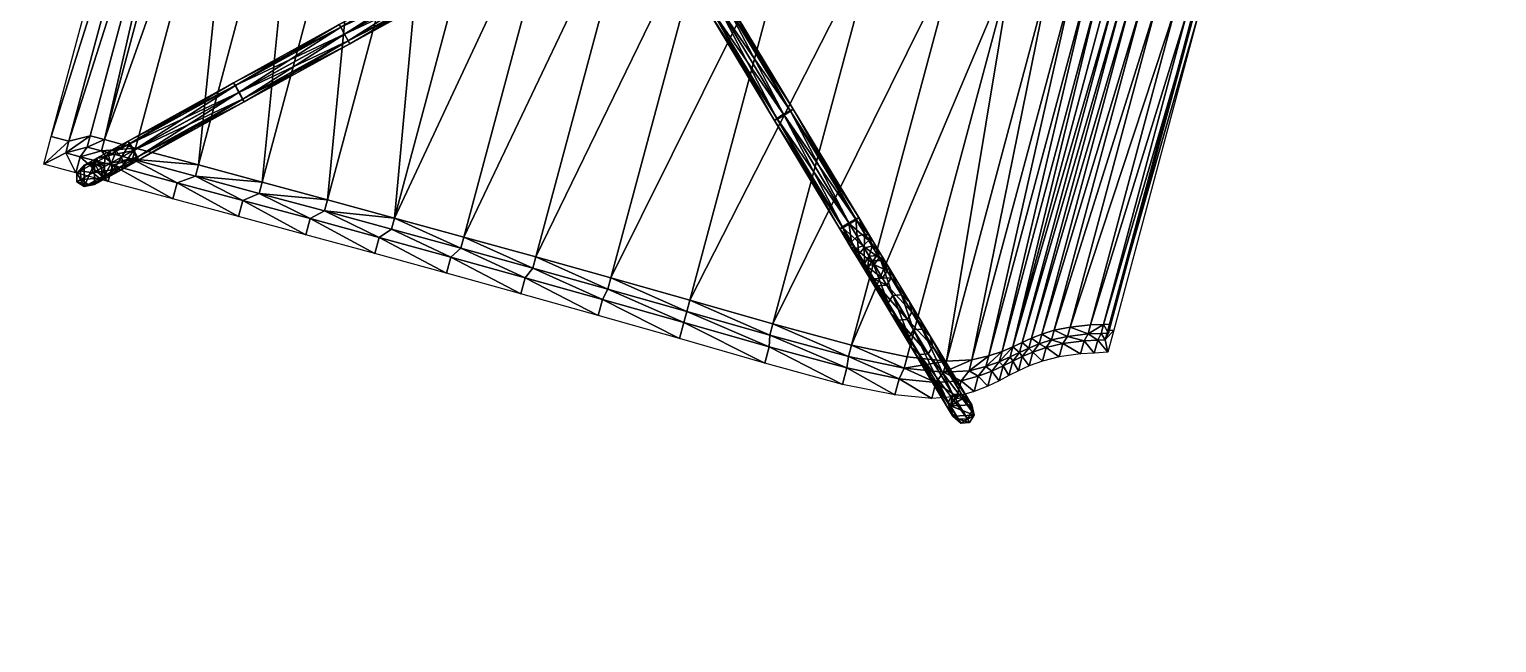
# Model space of a CAD drawing. Header units: centimetres. Extents: x -39 to 191, y -125 to 47.
# Drawn here: x 110.3 to 190.7, y -123.1 to -89.5 of the extents above; entities that cross this region are included whole.
import ezdxf

# ---------------------------------------------------------------- set-up
doc = ezdxf.new("R2010")
doc.units = ezdxf.units.CM
doc.layers.get('0').update_dxf_attribs({"color": 214})

msp = doc.modelspace()

# ---------------------------------------------------------------- meshes
at = {"color": 236}
mesh = msp.add_polyface(dxfattribs=at)
corners = [(154.803, 29.98, 73.369), (190.725, -47.056, 73.369), (-8.333, -46.091, 73.369), (27.59, -123.128, 73.369), (154.803, 29.98, 74.371), (190.725, -47.056, 74.371), (-8.333, -46.091, 74.371), (27.59, -123.128, 74.371), (189.803, -45.068, -0.071), (190.73, -47.054, -0.071), (187.941, -45.936, -0.071), (188.867, -47.923, -0.071), (189.803, -45.068, 68.878), (190.73, -47.054, 68.878), (187.941, -45.936, 68.878), (188.867, -47.923, 68.878), (154.809, 29.977, -0.071), (155.736, 27.991, -0.071), (152.947, 29.109, -0.071), (153.873, 27.122, -0.071), (154.809, 29.977, 68.878), (155.736, 27.991, 68.878), (152.947, 29.109, 68.878), (153.873, 27.122, 68.878), (28.541, -120.266, -0.071), (29.467, -122.252, -0.071), (26.678, -121.134, -0.071), (27.605, -123.121, -0.071), (28.541, -120.266, 68.878), (29.467, -122.252, 68.878), (26.678, -121.134, 68.878), (27.605, -123.121, 68.878), (-6.453, -45.221, -0.071), (-5.527, -47.207, -0.071), (-8.316, -46.089, -0.071), (-7.389, -48.076, -0.071), (-6.453, -45.221, 68.878), (-5.527, -47.207, 68.878), (-8.316, -46.089, 68.878), (-7.389, -48.076, 68.878), (154.803, 29.98, 68.878), (190.725, -47.056, 68.878), (-8.333, -46.091, 68.878), (27.59, -123.128, 68.878), (154.803, 29.98, 73.323), (190.725, -47.056, 73.323), (-8.333, -46.091, 73.323), (27.59, -123.128, 73.323), (153.777, 27.161, 68.878), (187.906, -46.03, 68.878), (-5.514, -47.117, 68.878), (28.616, -120.308, 68.878), (153.777, 27.161, 73.323), (187.906, -46.03, 73.323), (-5.514, -47.117, 73.323), (28.616, -120.308, 73.323)]
mesh.append_faces([[corners[k] for k in face] for face in [(0, 2, 3, 0), (3, 1, 0, 3), (4, 5, 7, 4), (7, 6, 4, 7), (0, 1, 5, 0), (5, 4, 0, 5), (1, 3, 7, 1), (7, 5, 1, 7), (3, 2, 6, 3), (6, 7, 3, 6), (2, 0, 4, 2), (4, 6, 2, 4), (8, 10, 11, 8), (11, 9, 8, 11), (12, 13, 15, 12), (15, 14, 12, 15), (8, 9, 13, 8), (13, 12, 8, 13), (9, 11, 15, 9), (15, 13, 9, 15), (11, 10, 14, 11), (14, 15, 11, 14), (10, 8, 12, 10), (12, 14, 10, 12), (16, 18, 19, 16), (19, 17, 16, 19), (20, 21, 23, 20), (23, 22, 20, 23), (16, 17, 21, 16), (21, 20, 16, 21), (17, 19, 23, 17), (23, 21, 17, 23), (19, 18, 22, 19), (22, 23, 19, 22), (18, 16, 20, 18), (20, 22, 18, 20), (24, 26, 27, 24), (27, 25, 24, 27), (28, 29, 31, 28), (31, 30, 28, 31), (24, 25, 29, 24), (29, 28, 24, 29), (25, 27, 31, 25), (31, 29, 25, 31), (27, 26, 30, 27), (30, 31, 27, 30), (26, 24, 28, 26), (28, 30, 26, 28), (32, 34, 35, 32), (35, 33, 32, 35), (36, 37, 39, 36), (39, 38, 36, 39), (32, 33, 37, 32), (37, 36, 32, 37), (33, 35, 39, 33), (39, 37, 33, 39), (35, 34, 38, 35), (38, 39, 35, 38), (34, 32, 36, 34), (36, 38, 34, 36), (45, 44, 40, 45), (40, 41, 45, 40), (47, 45, 41, 47), (41, 43, 47, 41), (46, 47, 43, 46), (43, 42, 46, 43), (44, 46, 42, 44), (42, 40, 44, 42), (48, 52, 53, 48), (53, 49, 48, 53), (49, 53, 55, 49), (55, 51, 49, 55), (51, 55, 54, 51), (54, 50, 51, 54), (50, 54, 52, 50), (52, 48, 50, 52), (48, 49, 41, 48), (41, 40, 48, 41), (53, 52, 44, 53), (44, 45, 53, 44), (49, 51, 43, 49), (43, 41, 49, 43), (55, 53, 45, 55), (45, 47, 55, 45), (51, 50, 42, 51), (42, 43, 51, 42), (54, 55, 47, 54), (47, 46, 54, 47), (50, 48, 40, 50), (40, 42, 50, 40), (52, 54, 46, 52), (46, 44, 52, 46)]], dxfattribs={"vtx2": -1, "vtx3": -1, "color": 236})
at = {"color": 74}
mesh = msp.add_polyface(dxfattribs=at)
corners = [(120.173, -74.215, 46.937), (125.895, -52.86, 46.932), (127.604, -53.317, 46.931), (121.881, -74.673, 46.936), (131.05, -54.239, 46.917), (125.327, -75.596, 46.922), (134.549, -55.171, 46.88), (128.825, -76.533, 46.884), (138.127, -56.12, 46.806), (132.401, -77.491, 46.811), (141.808, -57.09, 46.685), (119.403, -74.008, 46.938), (114.451, -95.57, 46.932), (119.604, -96.953, 46.917), (123.101, -97.895, 46.88), (125.125, -52.653, 46.933), (118.382, -73.735, 47.323), (124.256, -51.81, 47.317), (134.431, -64.816, 44.749), (134.067, -65.036, 44.573), (137.478, -70.687, 44.339), (137.843, -70.469, 44.515), (134.582, -64.725, 45.174), (134.431, -64.817, 45.599), (137.997, -70.383, 44.94), (134.067, -65.036, 45.775), (137.849, -70.48, 45.365), (137.487, -70.702, 45.541), (133.703, -65.256, 45.599), (137.121, -70.919, 45.365), (133.552, -65.347, 45.174), (136.967, -71.005, 44.94), (133.703, -65.256, 44.749), (137.115, -70.908, 44.515), (131.02, -59.167, 44.708), (131.166, -59.067, 45.133), (131.01, -59.15, 45.558), (130.644, -59.366, 45.734), (130.282, -59.589, 45.558), (130.137, -59.689, 45.133), (130.293, -59.606, 44.708), (130.659, -59.39, 44.532)]
mesh.append_faces([[corners[k] for k in face] for face in [(0, 1, 2, 0), (2, 3, 0, 2), (3, 2, 4, 3), (4, 5, 3, 4), (5, 4, 6, 5), (6, 7, 5, 6), (7, 6, 8, 7), (8, 9, 7, 8), (9, 8, 10, 9), (11, 0, 12, 11), (3, 5, 13, 3), (5, 7, 14, 5), (11, 15, 1, 11), (1, 0, 11, 1), (16, 17, 15, 16), (15, 11, 16, 15), (18, 19, 20, 18), (20, 21, 18, 20), (22, 18, 21, 22), (23, 22, 24, 23), (25, 23, 26, 25), (26, 27, 25, 26), (28, 25, 27, 28), (27, 29, 28, 27), (30, 28, 29, 30), (29, 31, 30, 29), (32, 30, 31, 32), (31, 33, 32, 31), (19, 32, 33, 19), (33, 20, 19, 33), (19, 18, 34, 19), (18, 22, 35, 18), (22, 23, 36, 22), (23, 25, 37, 23), (25, 28, 38, 25), (28, 30, 39, 28), (30, 32, 40, 30), (32, 19, 41, 32)]], dxfattribs={"vtx2": -1, "vtx3": -1, "color": 74})
mesh = msp.add_polyface(dxfattribs=at)
corners = [(169.867, -87.53, 67.318), (164.737, -106.676, 67.318), (164.224, -106.913, 63.42), (169.448, -87.418, 63.42), (164.192, -86.01, 46.099), (158.441, -107.471, 46.096), (155.392, -106.834, 44.787), (161.187, -85.205, 44.787), (151.082, -105.657, 44.948), (173.78, -88.579, 89.323), (169.196, -105.688, 89.324), (168.48, -105.711, 87.299), (173.118, -88.402, 87.297), (167.361, -105.835, 83.258), (172.105, -88.13, 83.257), (166.489, -106.016, 79.233), (171.337, -87.924, 79.232), (165.802, -106.232, 75.23), (170.749, -87.767, 75.23), (165.24, -106.452, 71.257), (170.28, -87.641, 71.257), (174.672, -67.923, 63.42), (166.983, -63.575, 44.787), (166.25, -86.561, 48.611), (160.584, -107.707, 48.604), (167.539, -86.907, 52), (161.983, -107.64, 51.993), (168.347, -87.123, 55.767), (162.909, -107.42, 55.764), (168.962, -87.288, 59.568), (163.634, -107.169, 59.568), (174.148, -88.678, 90.451), (178.365, -71.469, 89.324), (176.849, -70.425, 83.258), (176.184, -69.832, 79.233), (175.697, -69.301, 75.23), (175.321, -68.831, 71.257), (174.997, -68.385, 67.318), (169.594, -105.675, 90.452), (179.013, -71.467, 92.571), (174.385, -88.741, 92.571), (174.075, -88.658, 91.624), (178.73, -71.287, 91.624), (169.756, -106.014, 92.571), (169.421, -106.029, 91.624), (178.703, -71.68, 90.452)]
mesh.append_faces([[corners[k] for k in face] for face in [(0, 1, 2, 0), (2, 3, 0, 2), (4, 5, 6, 4), (6, 7, 4, 6), (7, 6, 8, 7), (9, 10, 11, 9), (11, 12, 9, 11), (12, 11, 13, 12), (13, 14, 12, 13), (14, 13, 15, 14), (15, 16, 14, 15), (16, 15, 17, 16), (17, 18, 16, 17), (18, 17, 19, 18), (19, 20, 18, 19), (20, 19, 1, 20), (1, 0, 20, 1), (0, 3, 21, 0), (4, 7, 22, 4), (4, 23, 24, 4), (23, 25, 26, 23), (25, 27, 28, 25), (27, 29, 30, 27), (29, 3, 2, 29), (31, 9, 32, 31), (12, 14, 33, 12), (14, 16, 34, 14), (16, 18, 35, 16), (18, 20, 36, 18), (20, 0, 37, 20), (31, 38, 10, 31), (10, 9, 31, 10), (39, 40, 41, 39), (41, 42, 39, 41), (40, 43, 44, 40), (44, 41, 40, 44), (31, 45, 42, 31), (41, 44, 38, 41), (38, 31, 41, 38)]], dxfattribs={"vtx2": -1, "vtx3": -1, "color": 74})
mesh = msp.add_polyface(dxfattribs=at)
corners = [(114.286, -96.185, 46.932), (114.451, -95.57, 46.932), (116.159, -96.028, 46.931), (115.994, -96.643, 46.931), (113.68, -95.364, 46.933), (119.403, -74.008, 46.938), (113.516, -95.979, 46.933), (111.135, -96.915, 47.317), (111.541, -95.401, 47.318), (112.507, -95.659, 47.317), (112.338, -96.291, 47.317), (117.416, -73.476, 47.324), (118.382, -73.735, 47.323), (113.131, -96.503, 47.316), (112.894, -97.386, 47.316), (114.89, -96.975, 47.315), (115.504, -96.949, 43.382), (116.264, -96.53, 43.547), (116.068, -96.153, 43.37), (115.385, -96.529, 43.219), (114.797, -96.854, 44.331), (116.004, -96.188, 44.578), (116.218, -96.555, 44.401), (115.089, -97.178, 44.168), (114.678, -96.434, 44.168), (115.808, -95.811, 44.401), (114.801, -96.165, 43.775), (115.745, -95.644, 43.974), (115.094, -96.205, 43.382), (115.853, -95.786, 43.547), (114.035, -96.587, 43.297), (113.763, -96.939, 43.596), (114.478, -96.544, 42.998), (114.832, -96.835, 42.874), (114.066, -96.772, 42.444), (113.523, -96.87, 42.608), (114.461, -97.039, 42.376)]
mesh.append_faces([[corners[k] for k in face] for face in [(0, 1, 2, 0), (2, 3, 0, 2), (1, 4, 5, 1), (6, 4, 1, 6), (1, 0, 6, 1), (7, 8, 9, 7), (9, 10, 7, 9), (8, 11, 12, 8), (12, 9, 8, 12), (10, 13, 14, 10), (10, 9, 4, 10), (4, 6, 10, 4), (9, 12, 5, 9), (5, 4, 9, 5), (15, 13, 0, 15), (0, 3, 15, 0), (13, 10, 6, 13), (6, 0, 13, 6), (16, 17, 18, 16), (18, 19, 16, 18), (20, 21, 22, 20), (22, 23, 20, 22), (24, 25, 21, 24), (21, 20, 24, 21), (26, 27, 25, 26), (25, 24, 26, 25), (28, 29, 27, 28), (27, 26, 28, 27), (19, 18, 29, 19), (29, 28, 19, 29), (30, 26, 24, 30), (24, 31, 30, 24), (32, 28, 26, 32), (26, 30, 32, 26), (33, 19, 28, 33), (28, 32, 33, 28), (34, 32, 30, 34), (30, 35, 34, 30), (32, 34, 36, 32)]], dxfattribs={"vtx2": -1, "vtx3": -1, "color": 74})
mesh = msp.add_polyface(dxfattribs=at)
corners = [(119.604, -96.953, 46.917), (116.159, -96.028, 46.931), (121.881, -74.673, 46.936), (123.101, -97.895, 46.88), (125.327, -75.596, 46.922), (128.825, -76.533, 46.884), (132.401, -77.491, 46.811), (126.674, -98.862, 46.806), (130.347, -99.863, 46.685), (114.451, -95.57, 46.932), (120.173, -74.215, 46.937), (127.815, -90.158, 44.749), (133.596, -86.968, 44.515), (133.388, -86.598, 44.339), (127.609, -89.786, 44.573), (127.9, -90.312, 45.174), (127.815, -90.158, 45.599), (133.607, -86.962, 45.365), (133.687, -87.12, 44.94), (127.61, -89.786, 45.775), (133.404, -86.589, 45.541), (127.404, -89.413, 45.599), (133.196, -86.218, 45.365), (127.319, -89.259, 45.174), (133.106, -86.067, 44.94), (127.404, -89.414, 44.749), (133.185, -86.224, 44.515), (122.037, -93.345, 44.708), (121.835, -92.971, 44.532), (122.113, -93.504, 45.133), (122.019, -93.355, 45.558), (121.81, -92.985, 45.734), (121.609, -92.611, 45.558), (121.532, -92.452, 45.133), (121.626, -92.601, 44.708), (115.745, -95.644, 43.974), (115.853, -95.786, 43.547)]
mesh.append_faces([[corners[k] for k in face] for face in [(0, 1, 2, 0), (3, 0, 4, 3), (5, 6, 7, 5), (7, 3, 5, 7), (8, 7, 6, 8), (2, 1, 9, 2), (9, 10, 2, 9), (11, 12, 13, 11), (13, 14, 11, 13), (12, 11, 15, 12), (16, 17, 18, 16), (19, 20, 17, 19), (17, 16, 19, 17), (21, 22, 20, 21), (20, 19, 21, 20), (23, 24, 22, 23), (22, 21, 23, 22), (25, 26, 24, 25), (24, 23, 25, 24), (14, 13, 26, 14), (26, 25, 14, 26), (27, 11, 14, 27), (14, 28, 27, 14), (29, 15, 11, 29), (11, 27, 29, 11), (30, 16, 15, 30), (15, 29, 30, 15), (31, 19, 16, 31), (16, 30, 31, 16), (32, 21, 19, 32), (19, 31, 32, 19), (33, 23, 21, 33), (21, 32, 33, 21), (34, 25, 23, 34), (23, 33, 34, 23), (28, 14, 25, 28), (25, 34, 28, 25), (35, 33, 32, 35), (33, 35, 36, 33)]], dxfattribs={"vtx2": -1, "vtx3": -1, "color": 74})
mesh = msp.add_polyface(dxfattribs=at)
corners = [(132.401, -77.491, 46.811), (136.078, -78.476, 46.689), (130.347, -99.863, 46.685), (144.842, -82.065, 44.247), (144.474, -82.277, 44.071), (148.065, -88.227, 43.67), (148.434, -88.015, 43.846), (145.004, -81.992, 44.672), (148.596, -87.942, 44.271), (144.864, -82.1, 45.097), (148.456, -88.051, 44.696), (144.504, -82.327, 45.273), (148.096, -88.278, 44.872), (144.136, -82.54, 45.097), (147.728, -88.49, 44.696), (143.974, -82.613, 44.672), (144.115, -82.504, 44.247), (147.566, -88.563, 44.271), (147.706, -88.454, 43.846), (139.376, -83.78, 44.445), (145.456, -80.426, 44.247), (145.243, -80.058, 44.071), (139.165, -83.411, 44.268), (139.473, -83.927, 44.869), (145.559, -80.57, 44.672), (139.401, -83.766, 45.294), (145.492, -80.406, 45.097), (139.201, -83.391, 45.471), (145.294, -80.03, 45.273), (133.596, -86.968, 44.515), (133.388, -86.598, 44.339), (133.687, -87.12, 44.94), (133.607, -86.962, 45.365), (133.404, -86.589, 45.541), (133.196, -86.218, 45.365), (138.99, -83.022, 45.294), (133.106, -86.067, 44.94), (138.893, -82.875, 44.869), (133.185, -86.224, 44.515), (138.965, -83.036, 44.445)]
mesh.append_faces([[corners[k] for k in face] for face in [(0, 1, 2, 0), (3, 4, 5, 3), (5, 6, 3, 5), (7, 3, 6, 7), (6, 8, 7, 6), (9, 7, 8, 9), (8, 10, 9, 8), (11, 9, 10, 11), (10, 12, 11, 10), (13, 11, 12, 13), (12, 14, 13, 12), (15, 13, 14, 15), (16, 15, 17, 16), (4, 16, 18, 4), (18, 5, 4, 18), (19, 20, 21, 19), (21, 22, 19, 21), (23, 24, 20, 23), (20, 19, 23, 20), (25, 26, 24, 25), (24, 23, 25, 24), (27, 28, 26, 27), (26, 25, 27, 26), (29, 19, 22, 29), (22, 30, 29, 22), (31, 23, 19, 31), (19, 29, 31, 19), (32, 25, 23, 32), (23, 31, 32, 23), (33, 27, 25, 33), (25, 32, 33, 25), (34, 35, 27, 34), (27, 33, 34, 27), (36, 37, 35, 36), (35, 34, 36, 35), (38, 39, 37, 38), (37, 36, 38, 37), (30, 22, 39, 30), (39, 38, 30, 39)]], dxfattribs={"vtx2": -1, "vtx3": -1, "color": 74})
mesh = msp.add_polyface(dxfattribs=at)
corners = [(139.881, -79.496, 46.508), (134.144, -100.905, 46.504), (130.347, -99.863, 46.685), (136.078, -78.476, 46.689), (152.291, -82.821, 45.49), (146.519, -104.36, 45.488), (142.206, -103.145, 45.918), (147.963, -81.661, 45.92), (138.089, -101.997, 46.252), (143.834, -80.555, 46.256), (133.979, -101.522, 46.504), (130.182, -100.479, 46.685), (146.353, -104.981, 45.488), (142.04, -103.765, 45.917), (137.924, -102.614, 46.252), (150.632, -107.808, 45.273), (145.958, -106.471, 45.826), (146.197, -105.579, 45.826), (150.872, -106.912, 45.273), (141.509, -105.211, 46.269), (141.748, -104.322, 46.269), (137.263, -104.021, 46.614), (137.5, -103.134, 46.615), (133.193, -102.891, 46.874), (133.43, -102.006, 46.875), (129.276, -101.814, 47.06), (129.513, -100.93, 47.061), (147.706, -88.454, 43.846), (147.566, -88.563, 44.271), (151.158, -94.514, 43.815), (147.728, -88.49, 44.696), (143.974, -82.613, 44.672), (144.115, -82.504, 44.247), (127.9, -90.312, 45.174), (133.687, -87.12, 44.94), (133.596, -86.968, 44.515), (127.815, -90.158, 45.599)]
mesh.append_faces([[corners[k] for k in face] for face in [(0, 1, 2, 0), (2, 3, 0, 2), (4, 5, 6, 4), (6, 7, 4, 6), (7, 6, 8, 7), (8, 9, 7, 8), (9, 8, 1, 9), (1, 0, 9, 1), (10, 11, 2, 10), (2, 1, 10, 2), (12, 13, 6, 12), (6, 5, 12, 6), (13, 14, 8, 13), (8, 6, 13, 8), (14, 10, 1, 14), (1, 8, 14, 1), (15, 16, 17, 15), (17, 18, 15, 17), (16, 19, 20, 16), (20, 17, 16, 20), (19, 21, 22, 19), (22, 20, 19, 22), (21, 23, 24, 21), (24, 22, 21, 24), (23, 25, 26, 23), (26, 24, 23, 26), (17, 20, 13, 17), (13, 12, 17, 13), (20, 22, 14, 20), (14, 13, 20, 14), (22, 24, 10, 22), (10, 14, 22, 10), (24, 26, 11, 24), (11, 10, 24, 11), (27, 28, 29, 27), (30, 28, 31, 30), (28, 27, 32, 28), (33, 34, 35, 33), (34, 33, 36, 34)]], dxfattribs={"vtx2": -1, "vtx3": -1, "color": 74})
mesh = msp.add_polyface(dxfattribs=at)
corners = [(151.082, -105.657, 44.948), (156.872, -84.048, 44.949), (161.187, -85.205, 44.787), (146.519, -104.36, 45.488), (152.291, -82.821, 45.49), (155.615, -99.912, 42.818), (155.246, -100.123, 42.641), (155.696, -100.868, 42.49), (155.779, -99.842, 43.244), (156.105, -100.724, 42.655), (155.641, -99.955, 43.671), (156.367, -100.816, 43.054), (155.282, -100.183, 43.847), (156.327, -101.091, 43.453), (154.887, -100.351, 42.818), (155.378, -101.164, 42.655), (152.025, -93.964, 43.39), (151.656, -94.176, 43.214), (152.187, -93.892, 43.815), (152.048, -94.002, 44.239), (151.688, -94.229, 44.415), (151.32, -94.441, 44.239), (154.913, -100.394, 43.671), (151.158, -94.514, 43.815), (154.749, -100.464, 43.244), (151.297, -94.404, 43.39), (148.434, -88.015, 43.846), (148.065, -88.227, 43.67), (148.596, -87.942, 44.271), (148.456, -88.051, 44.696), (148.096, -88.278, 44.872), (147.728, -88.49, 44.696), (147.566, -88.563, 44.271), (147.706, -88.454, 43.846)]
mesh.append_faces([[corners[k] for k in face] for face in [(0, 1, 2, 0), (1, 0, 3, 1), (3, 4, 1, 3), (5, 6, 7, 5), (8, 5, 9, 8), (10, 8, 11, 10), (12, 10, 13, 12), (6, 14, 15, 6), (16, 17, 6, 16), (6, 5, 16, 6), (18, 16, 5, 18), (5, 8, 18, 5), (19, 18, 8, 19), (8, 10, 19, 8), (20, 19, 10, 20), (10, 12, 20, 10), (21, 20, 12, 21), (12, 22, 21, 12), (23, 21, 22, 23), (22, 24, 23, 22), (25, 23, 24, 25), (24, 14, 25, 24), (17, 25, 14, 17), (14, 6, 17, 14), (26, 27, 17, 26), (17, 16, 26, 17), (28, 26, 16, 28), (16, 18, 28, 16), (29, 28, 18, 29), (18, 19, 29, 18), (30, 29, 19, 30), (19, 20, 30, 19), (31, 30, 20, 31), (20, 21, 31, 20), (32, 31, 21, 32), (21, 23, 32, 21), (23, 25, 33, 23), (27, 33, 25, 27), (25, 17, 27, 25)]], dxfattribs={"vtx2": -1, "vtx3": -1, "color": 74})
mesh = msp.add_polyface(dxfattribs=at)
corners = [(160.584, -107.707, 48.604), (158.441, -107.471, 46.096), (164.192, -86.01, 46.099), (161.983, -107.64, 51.993), (166.25, -86.561, 48.611), (162.909, -107.42, 55.764), (167.539, -86.907, 52), (163.634, -107.169, 59.568), (168.347, -87.123, 55.767), (164.224, -106.913, 63.42), (168.962, -87.288, 59.568), (156.991, -102.192, 41.007), (156.509, -102.216, 40.978), (157.646, -104.1, 30.564), (158.128, -104.075, 30.592), (157.426, -102.572, 41.075), (158.562, -104.453, 30.66), (157.56, -103.134, 41.144), (158.694, -105.013, 30.729), (157.314, -103.549, 41.173), (156.832, -103.573, 41.144), (158.448, -105.427, 30.757), (156.397, -103.193, 41.075), (157.967, -105.452, 30.729), (156.263, -102.631, 41.007), (157.532, -105.074, 30.66), (157.4, -104.514, 30.592), (156.824, -101.916, 41.709), (156.355, -101.96, 41.622), (157.23, -102.246, 41.918), (157.334, -102.759, 42.127), (157.076, -103.154, 42.214), (156.606, -103.199, 42.127), (156.201, -102.868, 41.918), (156.864, -101.64, 42.595), (156.519, -101.41, 42.273), (156.906, -102.051, 42.917), (156.623, -102.404, 43.051), (156.179, -102.49, 42.917), (156.367, -100.816, 43.054), (156.327, -101.091, 43.453), (156.008, -101.386, 43.619)]
mesh.append_faces([[corners[k] for k in face] for face in [(0, 1, 2, 0), (3, 0, 4, 3), (5, 3, 6, 5), (7, 5, 8, 7), (9, 7, 10, 9), (11, 12, 13, 11), (13, 14, 11, 13), (15, 11, 14, 15), (14, 16, 15, 14), (17, 15, 16, 17), (16, 18, 17, 16), (19, 17, 18, 19), (20, 19, 21, 20), (22, 20, 23, 22), (24, 22, 25, 24), (25, 26, 24, 25), (12, 24, 26, 12), (26, 13, 12, 26), (27, 28, 12, 27), (12, 11, 27, 12), (29, 27, 11, 29), (11, 15, 29, 11), (30, 29, 15, 30), (15, 17, 30, 15), (31, 30, 17, 31), (17, 19, 31, 17), (32, 31, 19, 32), (19, 20, 32, 19), (20, 22, 33, 20), (34, 35, 27, 34), (27, 29, 34, 27), (36, 34, 29, 36), (29, 30, 36, 29), (37, 36, 30, 37), (30, 31, 37, 30), (31, 32, 38, 31), (35, 34, 39, 35), (34, 36, 40, 34), (36, 37, 41, 36)]], dxfattribs={"vtx2": -1, "vtx3": -1, "color": 74})
mesh = msp.add_polyface(dxfattribs=at)
corners = [(115.994, -96.643, 46.931), (116.159, -96.028, 46.931), (119.604, -96.953, 46.917), (119.439, -97.568, 46.917), (123.101, -97.895, 46.88), (122.936, -98.511, 46.879), (126.674, -98.862, 46.806), (126.509, -99.478, 46.806), (130.347, -99.863, 46.685), (130.182, -100.479, 46.685), (129.276, -101.814, 47.06), (125.489, -100.78, 47.185), (125.725, -99.897, 47.186), (129.513, -100.93, 47.061), (121.805, -99.782, 47.261), (122.042, -98.899, 47.262), (118.201, -98.811, 47.3), (118.438, -97.927, 47.301), (114.653, -97.858, 47.315), (114.89, -96.975, 47.315), (116.264, -96.53, 43.547), (122.037, -93.345, 44.708), (121.835, -92.971, 44.532), (116.068, -96.153, 43.37), (116.326, -96.697, 43.974), (122.113, -93.504, 45.133), (116.218, -96.555, 44.401), (122.019, -93.355, 45.558), (116.004, -96.188, 44.578), (121.81, -92.985, 45.734), (115.808, -95.811, 44.401), (121.609, -92.611, 45.558), (115.745, -95.644, 43.974), (115.853, -95.786, 43.547), (121.626, -92.601, 44.708), (121.532, -92.452, 45.133)]
mesh.append_faces([[corners[k] for k in face] for face in [(0, 1, 2, 0), (2, 3, 0, 2), (3, 2, 4, 3), (4, 5, 3, 4), (5, 4, 6, 5), (6, 7, 5, 6), (7, 6, 8, 7), (8, 9, 7, 8), (10, 11, 12, 10), (12, 13, 10, 12), (11, 14, 15, 11), (15, 12, 11, 15), (14, 16, 17, 14), (17, 15, 14, 17), (16, 18, 19, 16), (19, 17, 16, 19), (13, 12, 7, 13), (7, 9, 13, 7), (12, 15, 5, 12), (5, 7, 12, 5), (15, 17, 3, 15), (3, 5, 15, 3), (17, 19, 0, 17), (0, 3, 17, 0), (20, 21, 22, 20), (22, 23, 20, 22), (24, 25, 21, 24), (21, 20, 24, 21), (26, 27, 25, 26), (25, 24, 26, 25), (28, 29, 27, 28), (27, 26, 28, 27), (30, 31, 29, 30), (29, 28, 30, 29), (31, 30, 32, 31), (33, 34, 35, 33), (23, 22, 34, 23), (34, 33, 23, 34)]], dxfattribs={"vtx2": -1, "vtx3": -1, "color": 74})
mesh = msp.add_polyface(dxfattribs=at)
corners = [(113.131, -96.503, 47.316), (114.89, -96.975, 47.315), (114.653, -97.858, 47.315), (112.894, -97.386, 47.316), (111.135, -96.915, 47.317), (112.338, -96.291, 47.317), (115.382, -97.218, 43.775), (116.326, -96.697, 43.974), (116.264, -96.53, 43.547), (115.504, -96.949, 43.382), (115.089, -97.178, 44.168), (116.218, -96.555, 44.401), (114.889, -97.289, 42.998), (115.385, -96.529, 43.219), (114.832, -96.835, 42.874), (113.763, -96.939, 43.596), (114.678, -96.434, 44.168), (114.797, -96.854, 44.331), (113.82, -97.393, 43.72), (114.461, -97.039, 42.376), (114.477, -97.516, 42.444), (113.523, -96.87, 42.608), (114.035, -96.587, 43.297), (113.149, -97.277, 42.772), (114.478, -96.544, 42.998), (113.335, -96.973, 41.775), (113.909, -96.858, 41.773), (114.066, -96.772, 42.444), (114.317, -97.119, 41.773), (113.335, -96.973, 31.342), (112.932, -97.397, 41.776), (113.907, -96.859, 31.342), (114.314, -97.12, 31.342), (113.335, -96.973, 21.019), (112.934, -97.396, 31.342), (113.907, -96.859, 21.019), (114.314, -97.12, 21.019), (113.335, -96.973, 1.765), (112.934, -97.396, 21.019), (113.907, -96.859, 1.765), (114.314, -97.12, 1.765), (113.335, -96.973, 0.558), (112.934, -97.396, 1.765), (113.907, -96.859, 0.558), (114.314, -97.12, 0.558)]
mesh.append_faces([[corners[k] for k in face] for face in [(0, 1, 2, 0), (3, 4, 5, 3), (6, 7, 8, 6), (8, 9, 6, 8), (10, 11, 7, 10), (7, 6, 10, 7), (12, 9, 13, 12), (13, 14, 12, 13), (15, 16, 17, 15), (17, 18, 15, 17), (14, 19, 20, 14), (21, 22, 15, 21), (15, 23, 21, 15), (19, 14, 24, 19), (25, 21, 23, 25), (26, 27, 21, 26), (21, 25, 26, 21), (28, 19, 27, 28), (27, 26, 28, 27), (29, 25, 30, 29), (31, 26, 25, 31), (25, 29, 31, 25), (32, 28, 26, 32), (26, 31, 32, 26), (33, 29, 34, 33), (35, 31, 29, 35), (29, 33, 35, 29), (36, 32, 31, 36), (31, 35, 36, 31), (37, 33, 38, 37), (39, 35, 33, 39), (33, 37, 39, 33), (40, 36, 35, 40), (35, 39, 40, 35), (41, 37, 42, 41), (43, 39, 37, 43), (37, 41, 43, 37), (44, 40, 39, 44), (39, 43, 44, 39)]], dxfattribs={"vtx2": -1, "vtx3": -1, "color": 74})
mesh = msp.add_polyface(dxfattribs=at)
corners = [(114.653, -97.858, 47.315), (112.894, -97.386, 47.316), (113.131, -96.503, 47.316), (114.616, -97.64, 43.297), (115.382, -97.218, 43.775), (115.504, -96.949, 43.382), (114.889, -97.289, 42.998), (114.174, -97.683, 43.596), (115.089, -97.178, 44.168), (113.82, -97.393, 43.72), (114.797, -96.854, 44.331), (114.477, -97.516, 42.444), (114.832, -96.835, 42.874), (114.103, -97.923, 42.608), (113.56, -98.022, 42.772), (114.32, -97.602, 41.773), (114.461, -97.039, 42.376), (114.317, -97.119, 41.773), (113.916, -98.026, 41.775), (113.343, -98.142, 41.776), (114.317, -97.604, 31.342), (114.314, -97.12, 31.342), (113.916, -98.026, 31.342), (113.345, -98.14, 31.342), (114.317, -97.604, 21.019), (114.314, -97.12, 21.019), (113.916, -98.026, 21.019), (113.345, -98.14, 21.019), (114.317, -97.604, 1.765), (114.314, -97.12, 1.765), (113.916, -98.026, 1.765), (113.345, -98.14, 1.765), (114.317, -97.604, 0.558), (114.314, -97.12, 0.558), (113.916, -98.026, 0.558), (113.345, -98.14, 0.558), (113.907, -96.859, 0.558)]
mesh.append_faces([[corners[k] for k in face] for face in [(34, 32, 36, 34)]], dxfattribs={"vtx1": -1, "vtx2": -1, "vtx3": -1, "color": 74})
mesh.append_faces([[corners[k] for k in face] for face in [(0, 1, 2, 0), (3, 4, 5, 3), (5, 6, 3, 5), (7, 8, 4, 7), (4, 3, 7, 4), (9, 10, 8, 9), (8, 7, 9, 8), (11, 6, 12, 11), (13, 3, 6, 13), (6, 11, 13, 6), (14, 7, 3, 14), (3, 13, 14, 3), (15, 11, 16, 15), (16, 17, 15, 16), (18, 13, 11, 18), (11, 15, 18, 11), (13, 18, 19, 13), (20, 15, 17, 20), (17, 21, 20, 17), (22, 18, 15, 22), (15, 20, 22, 15), (18, 22, 23, 18), (24, 20, 21, 24), (21, 25, 24, 21), (26, 22, 20, 26), (20, 24, 26, 20), (22, 26, 27, 22), (28, 24, 25, 28), (25, 29, 28, 25), (30, 26, 24, 30), (24, 28, 30, 24), (26, 30, 31, 26), (32, 28, 29, 32), (29, 33, 32, 29), (34, 30, 28, 34), (28, 32, 34, 28), (30, 34, 35, 30), (32, 33, 36, 32)]], dxfattribs={"vtx2": -1, "vtx3": -1, "color": 74})
mesh = msp.add_polyface(dxfattribs=at)
corners = [(113.165, -97.754, 42.84), (113.82, -97.393, 43.72), (114.174, -97.683, 43.596), (113.56, -98.022, 42.772), (113.149, -97.277, 42.772), (113.763, -96.939, 43.596), (113.343, -98.142, 41.776), (114.103, -97.923, 42.608), (112.935, -97.881, 41.777), (112.932, -97.397, 41.776), (113.335, -96.973, 41.775), (113.345, -98.14, 31.342), (113.916, -98.026, 41.775), (112.938, -97.879, 31.341), (112.934, -97.396, 31.342), (113.335, -96.973, 31.342), (113.345, -98.14, 21.019), (113.916, -98.026, 31.342), (112.938, -97.879, 21.019), (112.934, -97.396, 21.019), (113.335, -96.973, 21.019), (113.345, -98.14, 1.765), (113.916, -98.026, 21.019), (112.938, -97.879, 1.765), (112.934, -97.396, 1.765), (113.335, -96.973, 1.765), (113.345, -98.14, 0.558), (113.916, -98.026, 1.765), (112.938, -97.879, 0.558), (112.934, -97.396, 0.558), (113.335, -96.973, 0.558), (113.916, -98.026, 0.558), (113.907, -96.859, 0.558)]
mesh.append_faces([[corners[k] for k in face] for face in [(26, 32, 30, 26), (26, 30, 29, 26)]], dxfattribs={"vtx0": -1, "vtx2": -1, "vtx3": -1, "color": 74})
mesh.append_faces([[corners[k] for k in face] for face in [(26, 29, 28, 26)]], dxfattribs={"vtx0": -1, "vtx3": -1, "color": 74})
mesh.append_faces([[corners[k] for k in face] for face in [(26, 31, 32, 26)]], dxfattribs={"vtx1": -1, "vtx2": -1, "vtx3": -1, "color": 74})
mesh.append_faces([[corners[k] for k in face] for face in [(0, 1, 2, 0), (2, 3, 0, 2), (4, 5, 1, 4), (1, 0, 4, 1), (6, 3, 7, 6), (8, 0, 3, 8), (3, 6, 8, 3), (9, 4, 0, 9), (0, 8, 9, 0), (4, 9, 10, 4), (11, 6, 12, 11), (13, 8, 6, 13), (6, 11, 13, 6), (14, 9, 8, 14), (8, 13, 14, 8), (9, 14, 15, 9), (16, 11, 17, 16), (18, 13, 11, 18), (11, 16, 18, 11), (19, 14, 13, 19), (13, 18, 19, 13), (14, 19, 20, 14), (21, 16, 22, 21), (23, 18, 16, 23), (16, 21, 23, 16), (24, 19, 18, 24), (18, 23, 24, 18), (19, 24, 25, 19), (26, 21, 27, 26), (28, 23, 21, 28), (21, 26, 28, 21), (29, 24, 23, 29), (23, 28, 29, 23), (24, 29, 30, 24)]], dxfattribs={"vtx2": -1, "vtx3": -1, "color": 74})
mesh = msp.add_polyface(dxfattribs=at)
corners = [(156.201, -102.868, 41.918), (156.606, -103.199, 42.127), (156.832, -103.573, 41.144), (156.097, -102.355, 41.709), (156.397, -103.193, 41.075), (156.263, -102.631, 41.007), (156.355, -101.96, 41.622), (156.509, -102.216, 40.978), (156.519, -101.41, 42.273), (156.075, -101.497, 42.139), (156.824, -101.916, 41.709), (156.179, -102.49, 42.917), (156.623, -102.404, 43.051), (157.076, -103.154, 42.214), (155.834, -102.261, 42.595), (155.792, -101.849, 42.273), (156.105, -100.724, 42.655), (155.696, -100.868, 42.49), (156.367, -100.816, 43.054), (156.327, -101.091, 43.453), (156.864, -101.64, 42.595), (156.008, -101.386, 43.619), (156.906, -102.051, 42.917), (155.599, -101.53, 43.453), (155.337, -101.438, 43.054), (155.378, -101.164, 42.655), (155.615, -99.912, 42.818), (155.779, -99.842, 43.244), (155.641, -99.955, 43.671), (155.282, -100.183, 43.847), (154.913, -100.394, 43.671), (154.749, -100.464, 43.244), (154.887, -100.351, 42.818), (155.246, -100.123, 42.641)]
mesh.append_faces([[corners[k] for k in face] for face in [(0, 1, 2, 0), (3, 0, 4, 3), (4, 5, 3, 4), (6, 3, 5, 6), (5, 7, 6, 5), (8, 9, 6, 8), (6, 10, 8, 6), (11, 12, 13, 11), (14, 11, 1, 14), (1, 0, 14, 1), (15, 14, 0, 15), (0, 3, 15, 0), (9, 15, 3, 9), (3, 6, 9, 3), (16, 17, 9, 16), (9, 8, 16, 9), (18, 16, 8, 18), (19, 18, 20, 19), (21, 19, 22, 21), (23, 21, 12, 23), (12, 11, 23, 12), (24, 23, 11, 24), (11, 14, 24, 11), (25, 24, 14, 25), (14, 15, 25, 14), (17, 25, 15, 17), (15, 9, 17, 15), (17, 16, 26, 17), (16, 18, 27, 16), (18, 19, 28, 18), (19, 21, 29, 19), (30, 29, 21, 30), (21, 23, 30, 21), (31, 30, 23, 31), (23, 24, 31, 23), (32, 31, 24, 32), (24, 25, 32, 24), (25, 17, 33, 25)]], dxfattribs={"vtx2": -1, "vtx3": -1, "color": 74})
mesh = msp.add_polyface(dxfattribs=at)
corners = [(158.275, -108.09, 46.096), (158.441, -107.471, 46.096), (160.584, -107.707, 48.604), (155.225, -107.458, 44.787), (155.392, -106.834, 44.787), (150.915, -106.28, 44.948), (151.082, -105.657, 44.948), (146.353, -104.981, 45.488), (146.519, -104.36, 45.488), (159.778, -109.744, 48.694), (157.751, -109.556, 46.319), (157.99, -108.667, 46.32), (160.012, -108.869, 48.695), (154.893, -108.977, 45.097), (155.134, -108.08, 45.097), (150.632, -107.808, 45.273), (150.872, -106.912, 45.273), (146.197, -105.579, 45.826), (158.536, -106.395, 20.327), (158.668, -106.955, 20.396), (160.814, -110.511, 1.228), (158.782, -105.981, 20.298), (160.682, -109.951, 1.158), (158.128, -104.075, 30.592), (157.646, -104.1, 30.564), (159.263, -105.956, 20.327), (158.562, -104.453, 30.66), (158.694, -105.013, 30.729), (159.697, -106.334, 20.396), (158.448, -105.427, 30.757), (159.83, -106.894, 20.465), (157.967, -105.452, 30.729), (159.583, -107.308, 20.494), (159.102, -107.333, 20.465), (157.532, -105.074, 30.66), (157.4, -104.514, 30.592), (157.314, -103.549, 41.173), (156.832, -103.573, 41.144), (156.397, -103.193, 41.075)]
mesh.append_faces([[corners[k] for k in face] for face in [(0, 1, 2, 0), (0, 3, 4, 0), (4, 1, 0, 4), (3, 5, 6, 3), (6, 4, 3, 6), (5, 7, 8, 5), (8, 6, 5, 8), (9, 10, 11, 9), (11, 12, 9, 11), (10, 13, 14, 10), (14, 11, 10, 14), (13, 15, 16, 13), (16, 14, 13, 16), (12, 11, 0, 12), (11, 14, 3, 11), (3, 0, 11, 3), (14, 16, 5, 14), (5, 3, 14, 5), (16, 17, 7, 16), (7, 5, 16, 7), (18, 19, 20, 18), (21, 18, 22, 21), (23, 24, 21, 23), (21, 25, 23, 21), (26, 23, 25, 26), (27, 26, 28, 27), (29, 27, 30, 29), (31, 29, 32, 31), (32, 33, 31, 32), (34, 31, 33, 34), (33, 19, 34, 33), (35, 34, 19, 35), (19, 18, 35, 19), (24, 35, 18, 24), (18, 21, 24, 18), (27, 29, 36, 27), (29, 31, 37, 29), (31, 34, 38, 31)]], dxfattribs={"vtx2": -1, "vtx3": -1, "color": 74})
mesh = msp.add_polyface(dxfattribs=at)
corners = [(160.584, -107.707, 48.604), (160.421, -108.316, 48.604), (158.275, -108.09, 46.096), (161.983, -107.64, 51.993), (161.823, -108.237, 51.993), (161.158, -109.637, 52.028), (159.778, -109.744, 48.694), (160.012, -108.869, 48.695), (161.388, -108.778, 52.029), (161.41, -109.512, 1.158), (160.929, -109.537, 1.129), (161.053, -109.743, 0.02), (161.534, -109.718, 0.049), (161.248, -110.889, 1.297), (161.73, -110.864, 1.326), (161.854, -111.07, 0.218), (161.373, -111.096, 0.189), (160.814, -110.511, 1.228), (160.939, -110.718, 0.119), (160.682, -109.951, 1.158), (160.807, -110.157, 0.049), (159.263, -105.956, 20.327), (158.782, -105.981, 20.298), (159.697, -106.334, 20.396), (161.844, -109.89, 1.228), (159.83, -106.894, 20.465), (161.976, -110.45, 1.297), (159.583, -107.308, 20.494), (159.102, -107.333, 20.465), (158.668, -106.955, 20.396), (158.536, -106.395, 20.327), (158.562, -104.453, 30.66), (158.694, -105.013, 30.729), (158.448, -105.427, 30.757), (161.968, -110.096, 0.119), (162.101, -110.656, 0.189)]
mesh.append_faces([[corners[k] for k in face] for face in [(35, 20, 18, 35), (35, 18, 16, 35)]], dxfattribs={"vtx0": -1, "vtx2": -1, "vtx3": -1, "color": 74})
mesh.append_faces([[corners[k] for k in face] for face in [(34, 12, 20, 34)]], dxfattribs={"vtx1": -1, "vtx2": -1, "vtx3": -1, "color": 74})
mesh.append_faces([[corners[k] for k in face] for face in [(0, 1, 2, 0), (1, 0, 3, 1), (3, 4, 1, 3), (5, 6, 7, 5), (7, 8, 5, 7), (8, 7, 1, 8), (1, 4, 8, 1), (2, 1, 7, 2), (9, 10, 11, 9), (11, 12, 9, 11), (13, 14, 15, 13), (15, 16, 13, 15), (17, 13, 16, 17), (16, 18, 17, 16), (19, 17, 18, 19), (18, 20, 19, 18), (10, 19, 20, 10), (20, 11, 10, 20), (21, 22, 10, 21), (10, 9, 21, 10), (23, 21, 9, 23), (9, 24, 23, 9), (25, 23, 24, 25), (24, 26, 25, 24), (27, 25, 26, 27), (26, 14, 27, 26), (28, 27, 14, 28), (14, 13, 28, 14), (29, 28, 13, 29), (13, 17, 29, 13), (17, 19, 30, 17), (19, 10, 22, 19), (21, 23, 31, 21), (23, 25, 32, 23), (25, 27, 33, 25), (12, 11, 20, 12)]], dxfattribs={"vtx2": -1, "vtx3": -1, "color": 74})
mesh = msp.add_polyface(dxfattribs=at)
corners = [(169.463, -106.165, 90.452), (169.063, -106.182, 89.325), (169.196, -105.688, 89.324), (169.594, -105.675, 90.452), (168.346, -106.211, 87.299), (167.224, -106.346, 83.258), (167.361, -105.835, 83.258), (168.48, -105.711, 87.299), (166.349, -106.538, 79.233), (166.489, -106.016, 79.233), (165.659, -106.765, 75.23), (165.802, -106.232, 75.23), (165.095, -106.994, 71.257), (165.24, -106.452, 71.257), (169.756, -106.014, 92.571), (169.436, -107.21, 92.571), (169.287, -106.53, 91.624), (169.421, -106.029, 91.624), (168.685, -107.259, 90.464), (168.875, -106.551, 90.464), (167.935, -107.305, 88.357), (168.127, -106.588, 88.356), (166.76, -107.477, 84.154), (166.956, -106.743, 84.154), (165.843, -107.704, 79.976), (166.044, -106.955, 79.976), (165.121, -107.969, 75.832), (165.326, -107.205, 75.832), (164.739, -107.455, 71.729)]
mesh.append_faces([[corners[k] for k in face] for face in [(0, 1, 2, 0), (2, 3, 0, 2), (4, 5, 6, 4), (6, 7, 4, 6), (5, 8, 9, 5), (9, 6, 5, 9), (8, 10, 11, 8), (11, 9, 8, 11), (10, 12, 13, 10), (13, 11, 10, 13), (4, 7, 2, 4), (2, 1, 4, 2), (14, 15, 16, 14), (16, 17, 14, 16), (15, 18, 19, 15), (19, 16, 15, 19), (18, 20, 21, 18), (21, 19, 18, 21), (20, 22, 23, 20), (23, 21, 20, 23), (22, 24, 25, 22), (25, 23, 22, 25), (24, 26, 27, 24), (27, 25, 24, 27), (28, 27, 26, 28), (17, 16, 0, 17), (0, 3, 17, 0), (16, 19, 1, 16), (1, 0, 16, 1), (19, 21, 4, 19), (4, 1, 19, 4), (21, 23, 5, 21), (5, 4, 21, 5), (23, 25, 8, 23), (8, 5, 23, 8), (25, 27, 10, 25), (10, 8, 25, 10), (27, 28, 12, 27), (12, 10, 27, 12)]], dxfattribs={"vtx2": -1, "vtx3": -1, "color": 74})
mesh = msp.add_polyface(dxfattribs=at)
corners = [(161.823, -108.237, 51.993), (161.983, -107.64, 51.993), (162.909, -107.42, 55.764), (162.752, -108.005, 55.763), (163.634, -107.169, 59.568), (163.481, -107.742, 59.568), (164.224, -106.913, 63.42), (164.074, -107.475, 63.42), (164.589, -107.228, 67.318), (164.737, -106.676, 67.318), (165.095, -106.994, 71.257), (165.24, -106.452, 71.257), (165.121, -107.969, 75.832), (164.53, -108.235, 71.729), (164.739, -107.455, 71.729), (164.003, -108.5, 67.672), (164.216, -107.706, 67.672), (163.467, -108.777, 63.668), (163.684, -107.968, 63.668), (162.853, -109.076, 59.723), (163.075, -108.251, 59.723), (162.102, -109.372, 55.838), (162.328, -108.531, 55.839), (161.158, -109.637, 52.028), (161.388, -108.778, 52.029), (161.844, -109.89, 1.228), (161.41, -109.512, 1.158), (161.534, -109.718, 0.049), (161.968, -110.096, 0.119), (161.976, -110.45, 1.297), (162.101, -110.656, 0.189), (161.73, -110.864, 1.326), (161.854, -111.07, 0.218), (160.807, -110.157, 0.049), (161.373, -111.096, 0.189)]
mesh.append_faces([[corners[k] for k in face] for face in [(30, 34, 32, 30)]], dxfattribs={"vtx0": -1, "vtx3": -1, "color": 74})
mesh.append_faces([[corners[k] for k in face] for face in [(30, 28, 33, 30)]], dxfattribs={"vtx1": -1, "vtx2": -1, "vtx3": -1, "color": 74})
mesh.append_faces([[corners[k] for k in face] for face in [(0, 1, 2, 0), (2, 3, 0, 2), (3, 2, 4, 3), (4, 5, 3, 4), (5, 4, 6, 5), (6, 7, 5, 6), (8, 7, 6, 8), (6, 9, 8, 6), (10, 8, 9, 10), (9, 11, 10, 9), (12, 13, 14, 12), (13, 15, 16, 13), (16, 14, 13, 16), (15, 17, 18, 15), (18, 16, 15, 18), (17, 19, 20, 17), (20, 18, 17, 20), (19, 21, 22, 19), (22, 20, 19, 22), (21, 23, 24, 21), (24, 22, 21, 24), (14, 16, 8, 14), (8, 10, 14, 8), (16, 18, 7, 16), (7, 8, 16, 7), (18, 20, 5, 18), (5, 7, 18, 5), (20, 22, 3, 20), (3, 5, 20, 3), (22, 24, 0, 22), (0, 3, 22, 0), (25, 26, 27, 25), (27, 28, 25, 27), (29, 25, 28, 29), (28, 30, 29, 28), (31, 29, 30, 31), (30, 32, 31, 30)]], dxfattribs={"vtx2": -1, "vtx3": -1, "color": 74})

doc.saveas('drawing.dxf')
